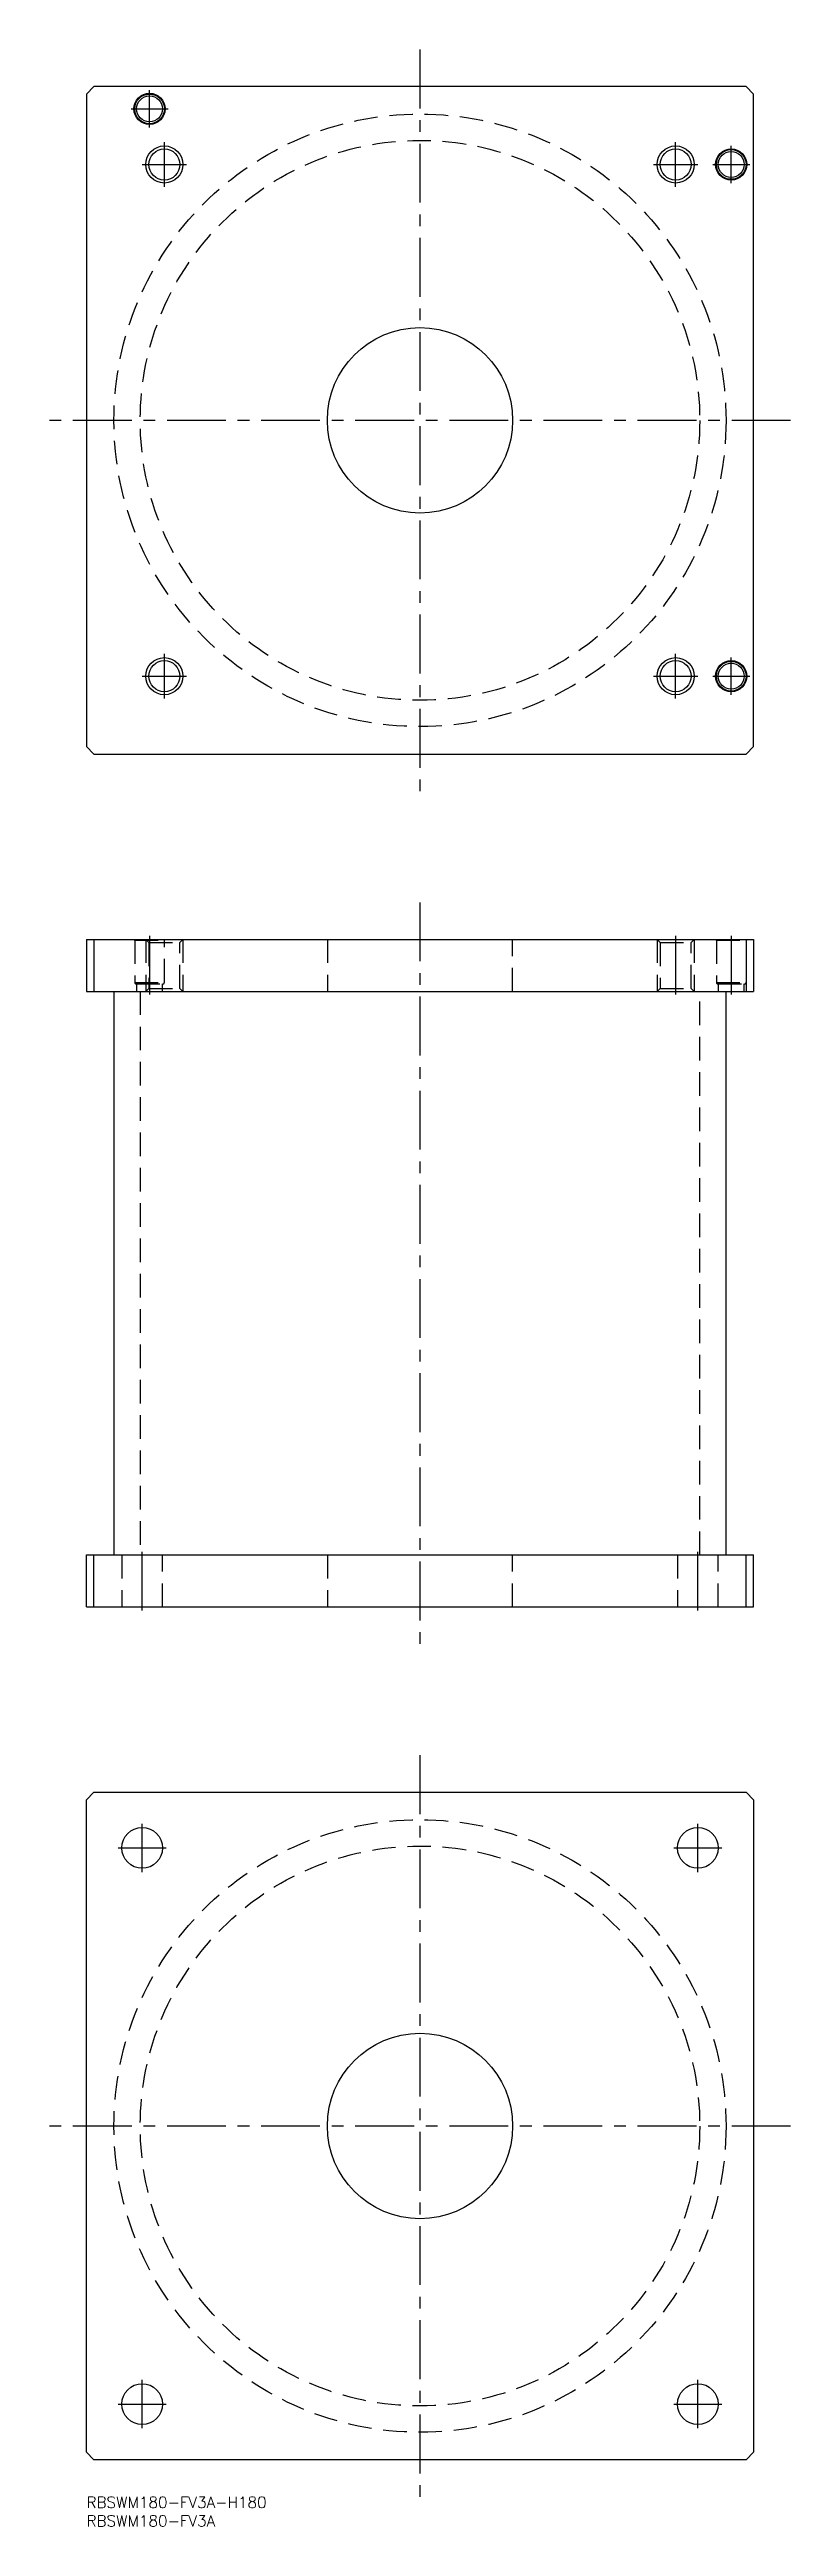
# Model space of a CAD drawing. Extents: x -10 to 190, y -8 to 660.
import ezdxf

# ---------------------------------------------------------------- set-up
doc = ezdxf.new("R2010")
doc.units = 0
doc.header["$LTSCALE"] = 0.5
doc.linetypes.add('CENTER', pattern=[50.8, 31.75, -6.35, 6.35, -6.35])
doc.linetypes.add('DASHED', pattern=[19.05, 12.7, -6.35])
for name, color, linetype in [('MSM_CENTER', 1, 'CENTER'), ('MSM_CONTINUOUS', 7, 'CONTINUOUS'), ('MSM_DASHED', 4, 'DASHED'), ('MSM_NARROW', 5, 'CONTINUOUS'), ('MSM_PART_NUMBER', 7, 'CONTINUOUS')]:
    doc.layers.add(name, color=color, linetype=linetype)
doc.styles.get("Standard").update_dxf_attribs({"font": 'txt.shx', "height": 3, "bigfont": 'bigfont.shx'})

msp = doc.modelspace()

# ---------------------------------------------------------------- linework, layer by layer
at = {"layer": 'MSM_CENTER'}
for p, q in [((90, 660), (90, 460)), ((17, 639), (17, 649)), ((12, 644), (22, 644)), ((21, 623), (21, 635)), ((159, 623), (159, 635)), ((15, 629), (27, 629)), ((153, 629), (165, 629)), ((169, 629), (179, 629)), ((174, 624), (174, 634)), ((190, 560), (-10, 560)), ((21, 485), (21, 497)), ((159, 485), (159, 497)), ((174, 486), (174, 496)), ((15, 491), (27, 491)), ((153, 491), (165, 491)), ((169, 491), (179, 491)), ((90, 430), (90, 230)), ((17, 421), (17, 405)), ((159, 421), (159, 405)), ((174, 421), (174, 405)), ((15, 239), (15, 255)), ((165, 239), (165, 255)), ((90, 200), (90, 0)), ((15, 168.5), (15, 181.5)), ((165, 168.5), (165, 181.5)), ((8.5, 175), (21.5, 175)), ((158.5, 175), (171.5, 175)), ((190, 100), (-10, 100)), ((15, 18.5), (15, 31.5)), ((165, 18.5), (165, 31.5)), ((8.5, 25), (21.5, 25)), ((158.5, 25), (171.5, 25))]:
    msp.add_line(p, q, dxfattribs=at)
at = {"layer": 'MSM_CONTINUOUS'}
for p, q in [((2, 650), (0, 648)), ((0, 648), (0, 472)), ((178, 650), (2, 650)), ((180, 648), (178, 650)), ((180, 472), (180, 648)), ((0, 472), (2, 470)), ((2, 470), (178, 470)), ((178, 470), (180, 472)), ((0, 420), (0, 406)), ((0, 420), (180, 420)), ((2, 420), (2, 406)), ((178, 420), (178, 406)), ((180, 420), (180, 406)), ((0, 406), (180, 406)), ((7.4, 406), (7.4, 254)), ((172.6, 254), (172.6, 406)), ((0, 240), (0, 254)), ((0, 254), (180, 254)), ((2, 240), (2, 254)), ((178, 240), (178, 254)), ((180, 240), (180, 254)), ((0, 240), (180, 240)), ((0, 188), (2, 190)), ((0, 12), (0, 188)), ((2, 190), (178, 190)), ((178, 190), (180, 188)), ((180, 188), (180, 12)), ((2, 10), (0, 12)), ((178, 10), (2, 10)), ((180, 12), (178, 10))]:
    msp.add_line(p, q, dxfattribs=at)
for centre, radius in [((17, 644), 4.2), ((17, 644), 4), ((17, 644), 3.5), ((21, 629), 4.188), ((159, 629), 4.188), ((174, 629), 4.2), ((174, 629), 4), ((174, 629), 3.5), ((90, 560), 25), ((21, 491), 4.188), ((159, 491), 4.188), ((174, 491), 4.2), ((174, 491), 4), ((174, 491), 3.5), ((15, 175), 5.5), ((165, 175), 5.5), ((90, 100), 25), ((15, 25), 5.5), ((165, 25), 5.5)]:
    msp.add_circle(centre, radius, dxfattribs=at)
at = {"layer": 'MSM_DASHED'}
for p, q in [((12.8, 420), (13, 419.8)), ((13, 419.8), (21, 419.8)), ((13, 419.8), (13, 408.4)), ((16, 420), (16.812, 419.188)), ((16, 420), (16, 406)), ((16.812, 419.188), (25.188, 419.188)), ((16.812, 419.188), (16.812, 406.812)), ((21, 419.8), (21.2, 420)), ((21, 408.4), (21, 419.8)), ((25.188, 419.188), (26, 420)), ((25.188, 406.812), (25.188, 419.188)), ((26, 420), (26, 406)), ((65, 420), (65, 406)), ((115, 406), (115, 420)), ((154, 420), (154.812, 419.188)), ((154, 420), (154, 406)), ((154.812, 419.188), (163.188, 419.188)), ((154.812, 419.188), (154.812, 406.812)), ((163.188, 419.188), (164, 420)), ((163.188, 406.812), (163.188, 419.188)), ((164, 420), (164, 406)), ((169.8, 420), (170, 419.8)), ((170, 419.8), (178, 419.8)), ((170, 419.8), (170, 408.4)), ((178, 419.8), (178.2, 420)), ((13.006, 408.4), (20.994, 408.4)), ((13.4, 408), (20.6, 408)), ((13.5, 408), (13.5, 406)), ((20.5, 406), (20.5, 408)), ((170.006, 408.4), (177.994, 408.4)), ((170.4, 408), (177.6, 408)), ((170.5, 408), (170.5, 406)), ((177.5, 406), (177.5, 408)), ((14.5, 406), (14.5, 254)), ((16.812, 406.812), (16, 406)), ((16.812, 406.812), (25.188, 406.812)), ((26, 406), (25.188, 406.812)), ((154.812, 406.812), (154, 406)), ((154.812, 406.812), (163.188, 406.812)), ((164, 406), (163.188, 406.812)), ((165.5, 254), (165.5, 406)), ((9.5, 254), (9.5, 240)), ((20.5, 240), (20.5, 254)), ((65, 254), (65, 240)), ((115, 240), (115, 254)), ((159.5, 254), (159.5, 240)), ((170.5, 240), (170.5, 254))]:
    msp.add_line(p, q, dxfattribs=at)
for centre, radius in [((90, 560), 82.6), ((90, 560), 75.5), ((90, 100), 82.6), ((90, 100), 75.5)]:
    msp.add_circle(centre, radius, dxfattribs=at)
for centre, start, end in [((13.4, 408.4), 180, 270), ((20.6, 408.4), 270, 0), ((170.4, 408.4), 180, 270), ((177.6, 408.4), 270, 0)]:
    msp.add_arc(centre, 0.4, start, end, dxfattribs=at)
at = {"layer": 'MSM_NARROW'}
for centre in [(21, 629), (159, 629), (21, 491), (159, 491)]:
    msp.add_circle(centre, 5, dxfattribs=at)

# ---------------------------------------------------------------- texts
at = {"layer": 'MSM_PART_NUMBER'}
for s, p in [('RBSWM180-FV3A-H180', (0, -3)), ('RBSWM180-FV3A', (0, -8))]:
    msp.add_text(s, height=3, dxfattribs=at).set_placement(p)

doc.saveas('drawing.dxf')
